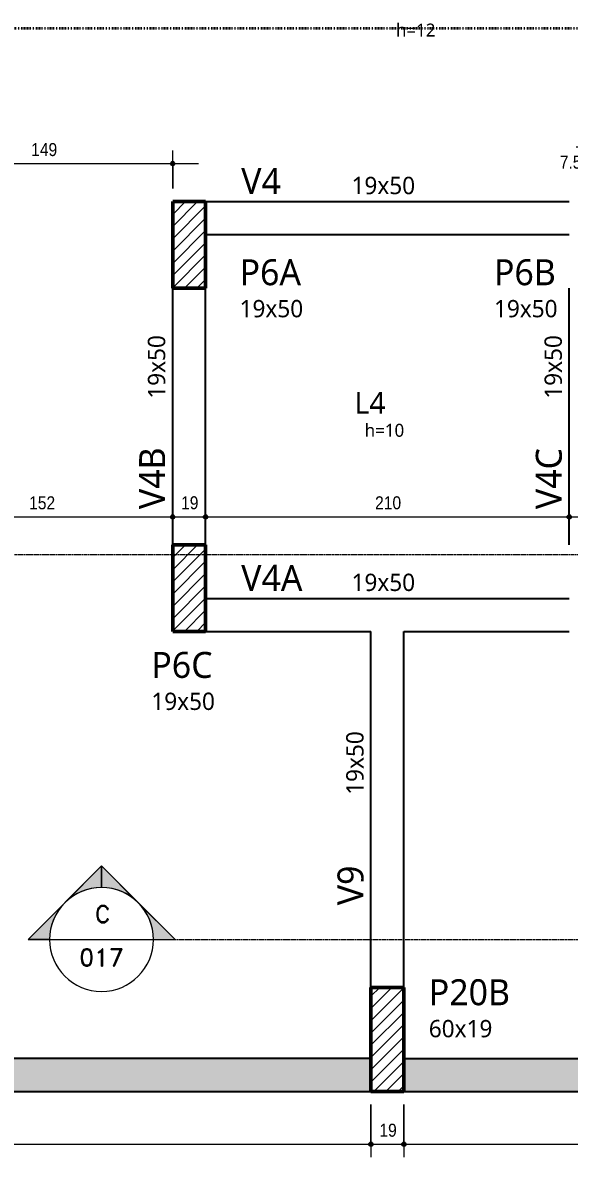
# Model space of a CAD drawing. Header units: centimetres. Extents: x -1095 to 23421, y -520 to 84300.
# Drawn here: x 2453 to 2769, y -428 to 227 of the extents above; entities that cross this region are included whole.
import ezdxf

# ---------------------------------------------------------------- set-up
doc = ezdxf.new("R2010")
doc.units = ezdxf.units.CM
doc.linetypes.add('Centro de 6 mm', pattern=[1.32, 0.6, -0.24, 0.24, -0.24])
doc.linetypes.add('Dash dot', pattern=[1.5875, 0.635, -0.47625, 0, -0.47625])
for name, color, linetype, lineweight in [('A-ANNO-DIMS', 7, 'Continuous', 9), ('A-ANNO-DIMS-50', 7, 'Continuous', 9), ('A-FLOR-IDEN', 7, 'Continuous', 9), ('G-ANNO-SYMB', 7, 'Continuous', 9), ('S-BEAM', 7, 'Continuous', 9), ('S-BEAM-IDEN', 7, 'Continuous', 9), ('S-COLS', 7, 'Continuous', 9), ('S-COLS-IDEN', 7, 'Continuous', 9), ('S-GRID', 7, 'Continuous', 9)]:
    doc.layers.add(name, color=color, linetype=linetype, lineweight=lineweight)
doc.styles.add('Fira Sans_1', font='', dxfattribs={"width": 0.9, "height": 7.5})
doc.styles.add('Gadugi', font='gadugi.ttf', dxfattribs={"height": 15})
doc.styles.add('Gadugi_1', font='gadugi.ttf', dxfattribs={"height": 10})
doc.styles.add('Gadugi_2', font='gadugi.ttf', dxfattribs={"height": 7.5})
doc.styles.add('Gadugi_3', font='gadugi.ttf', dxfattribs={"height": 12.5})
doc.styles.add('RomanD', font='romand__.ttf', dxfattribs={"height": 10})
doc.styles.get('Fira Sans_1').set_extended_font_data('Fira Sans')
doc.dimstyles.new('PED_R80_1_5mm_ACIMA_As_ESQ__R00', dxfattribs={"dimscale": 30.48, "dimtxt": 10.229846, "dimasz": 0.328084, "dimexe": 0.246063, "dimexo": 0.246063, "dimgap": 0.049213, "dimtad": 1, "dimdec": 1, "dimrnd": 0.5, "dimdsep": 46, "dimtxsty": 'Fira Sans_1', "dimblk1": 'DOTSMALL', "dimblk2": 'DOTSMALL', "dimsah": 1, "dimcen": 0.09, "dimdle": 0.492126, "dimazin": 0, "dimtfac": 1, "dimtdec": 4, "dimtix": 1, "dimtmove": 0, "dimatfit": 3, "dimfxl": 1, "dimtvp": 1, "dimtolj": 1, "dimtzin": 0, "dimarcsym": 2})
doc.dimstyles.new('PED_R80_1_5mm_ACIMA_As_ESQ__R00_1', dxfattribs={"dimscale": 30.48, "dimtxt": 10.229846, "dimasz": 0.328084, "dimexe": 0.246063, "dimexo": 0.246063, "dimgap": 0.049213, "dimtad": 1, "dimdec": 1, "dimrnd": 0.5, "dimdsep": 46, "dimtxsty": 'Fira Sans_1', "dimblk1": 'DOTSMALL', "dimblk2": 'DOTSMALL', "dimsah": 1, "dimcen": 0.09, "dimdle": 0.492126, "dimazin": 0, "dimtfac": 1, "dimtdec": 4, "dimtix": 1, "dimtmove": 1, "dimatfit": 3, "dimfxl": 1, "dimtvp": 1, "dimtolj": 1, "dimtzin": 0, "dimarcsym": 2})
pattern_1 = [(45, (2663.54, 0), (-3.535534, 3.535534), [])]

# ---------------------------------------------------------------- blocks, each defined once
blk = doc.blocks.new('Corte - M_Cabeça do corte - Preenchida-2060824-PL600 - PRÉ-FORMA DA COBERTURA')
at = {"layer": 'G-ANNO-SYMB'}
h = blk.add_hatch(color=256, dxfattribs=at)
edge = h.paths.add_edge_path(flags=0)
edge.add_line((-0.6, 0.849), (-0.6, 0.6))
edge.add_arc((-0.6, 0), 0.6, 90, 135)
edge.add_line((-1.024, 0.424), (-0.6, 0.849))
h = blk.add_hatch(color=256, dxfattribs=at)
edge = h.paths.add_edge_path(flags=0)
edge.add_line((-0.6, 0.849), (-0.176, 0.424))
edge.add_arc((-0.6, 0), 0.6, 45, 90)
edge.add_line((-0.6, 0.6), (-0.6, 0.849))
h = blk.add_hatch(color=256, dxfattribs=at)
edge = h.paths.add_edge_path(flags=0)
edge.add_line((-1.449, 0), (-1.024, 0.424))
edge.add_arc((-0.6, 0), 0.6, 135, 180)
edge.add_line((-1.2, 0), (-1.449, 0))
h = blk.add_hatch(color=256, dxfattribs=at)
edge = h.paths.add_edge_path(flags=0)
edge.add_line((0.249, 0), (0, 0))
edge.add_arc((-0.6, 0), 0.6, 360, 405)
edge.add_line((-0.176, 0.424), (0.249, 0))
for p, q in [((-0.6, 0.849), (-1.449, 0)), ((-0.6, 0.849), (-1.024, 0.424)), ((-0.6, 0.849), (0.249, 0)), ((-0.6, 0.6), (-0.6, 0.849)), ((-0.6, 0.849), (-0.6, 0.6)), ((-0.176, 0.424), (-0.6, 0.849)), ((-1.024, 0.424), (-1.449, 0)), ((0.249, 0), (-0.176, 0.424)), ((-1.449, 0), (-1.2, 0)), ((0, 0), (0.249, 0)), ((-1.2, 0), (-1.449, 0)), ((0, 0), (0.249, 0))]:
    blk.add_line(p, q, dxfattribs=at)
for start, end in [(360, 180), (90, 135), (45, 90), (135, 180), (360, 45), (180, 360)]:
    blk.add_arc((-0.6, 0), 0.6, start, end, dxfattribs=at)
blk = doc.blocks.new('DIMBLOCK24-PL600 - PRÉ-FORMA DA COBERTURA')
at = {"layer": 'A-ANNO-DIMS-50', "true_color": 0x000032}
h = blk.add_hatch(color=178, dxfattribs=at)
edge = h.paths.add_edge_path(flags=0)
edge.add_arc((2171.54, -420.21), 1.25, 0, 360)
h = blk.add_hatch(color=178, dxfattribs=at)
edge = h.paths.add_edge_path(flags=0)
edge.add_arc((2654.04, -420.21), 1.25, 0, 360)
at = {"layer": 'A-ANNO-DIMS-50', "color": 178, "true_color": 0x000032}
for p, q in [((2171.54, -378.25), (2171.54, -427.71)), ((2171.54, -420.21), (2171.54, -378.25)), ((2654.04, -397.25), (2654.04, -427.71)), ((2654.04, -420.21), (2654.04, -397.25)), ((2171.54, -420.21), (2654.04, -420.21))]:
    blk.add_line(p, q, dxfattribs=at)
for centre in [(2171.54, -420.21), (2654.04, -420.21)]:
    blk.add_circle(centre, 1.25, dxfattribs=at)
at = {"layer": 'A-ANNO-DIMS-50', "color": 0, "insert": (2401.64, -408.32), "char_height": 7.5, "width": 26.755, "attachment_point": 1, "line_spacing_factor": 1.049215, "style": 'Fira Sans_1'}
blk.add_mtext('482.5', dxfattribs=at)
blk = doc.blocks.new('_DotSmall')
at = {"color": 0, "linetype": 'ByBlock', "const_width": 0.5}
blk.add_lwpolyline([(-0.0625, 0, 1), (0.0625, 0, 1)], format="xyb", close=True, dxfattribs=at)
blk = doc.blocks.new('DIMBLOCK25-PL600 - PRÉ-FORMA DA COBERTURA')
at = {"layer": 'A-ANNO-DIMS-50', "true_color": 0x000032}
h = blk.add_hatch(color=178, dxfattribs=at)
edge = h.paths.add_edge_path(flags=0)
edge.add_arc((2654.04, -420.21), 1.25, 0, 360)
h = blk.add_hatch(color=178, dxfattribs=at)
edge = h.paths.add_edge_path(flags=0)
edge.add_arc((2673.04, -420.21), 1.25, 0, 360)
at = {"layer": 'A-ANNO-DIMS-50', "color": 178, "true_color": 0x000032}
for p, q in [((2654.04, -397.25), (2654.04, -427.71)), ((2654.04, -420.21), (2654.04, -397.25)), ((2673.04, -397.25), (2673.04, -427.71)), ((2673.04, -420.21), (2673.04, -397.25)), ((2654.04, -420.21), (2673.04, -420.21))]:
    blk.add_line(p, q, dxfattribs=at)
for centre in [(2654.04, -420.21), (2673.04, -420.21)]:
    blk.add_circle(centre, 1.25, dxfattribs=at)
at = {"layer": 'A-ANNO-DIMS-50', "color": 0, "insert": (2658.88, -408.32), "char_height": 7.5, "width": 11.1741, "attachment_point": 1, "line_spacing_factor": 1.049215, "style": 'Fira Sans_1'}
blk.add_mtext('19', dxfattribs=at)
blk = doc.blocks.new('DIMBLOCK26-PL600 - PRÉ-FORMA DA COBERTURA')
at = {"layer": 'A-ANNO-DIMS-50', "true_color": 0x000032}
h = blk.add_hatch(color=178, dxfattribs=at)
edge = h.paths.add_edge_path(flags=0)
edge.add_arc((2673.04, -420.21), 1.25, 0, 360)
h = blk.add_hatch(color=178, dxfattribs=at)
edge = h.paths.add_edge_path(flags=0)
edge.add_arc((3155.54, -420.21), 1.25, 0, 360)
at = {"layer": 'A-ANNO-DIMS-50', "color": 178, "true_color": 0x000032}
for p, q in [((3155.54, -378.25), (3155.54, -427.71)), ((3155.54, -420.21), (3155.54, -378.25)), ((2673.04, -397.25), (2673.04, -427.71)), ((2673.04, -420.21), (2673.04, -397.25)), ((2673.04, -420.21), (3155.54, -420.21))]:
    blk.add_line(p, q, dxfattribs=at)
for centre in [(2673.04, -420.21), (3155.54, -420.21)]:
    blk.add_circle(centre, 1.25, dxfattribs=at)
at = {"layer": 'A-ANNO-DIMS-50', "color": 0, "insert": (2903.14, -408.32), "char_height": 7.5, "width": 26.755, "attachment_point": 1, "line_spacing_factor": 1.049215, "style": 'Fira Sans_1'}
blk.add_mtext('482.5', dxfattribs=at)
blk = doc.blocks.new('DIMBLOCK41-PL600 - PRÉ-FORMA DA COBERTURA')
at = {"layer": 'A-ANNO-DIMS-50', "true_color": 0x000032}
h = blk.add_hatch(color=178, dxfattribs=at)
edge = h.paths.add_edge_path(flags=0)
edge.add_arc((2387.54, -58.17), 1.25, 0, 360)
h = blk.add_hatch(color=178, dxfattribs=at)
edge = h.paths.add_edge_path(flags=0)
edge.add_arc((2539.54, -58.17), 1.25, 0, 360)
at = {"layer": 'A-ANNO-DIMS-50', "color": 178, "true_color": 0x000032}
for p, q in [((2387.54, -63.9), (2387.54, -50.67)), ((2539.54, -63.9), (2539.54, -50.67)), ((2387.54, -58.17), (2539.54, -58.17)), ((2387.54, -58.17), (2387.54, -63.9)), ((2539.54, -58.17), (2539.54, -63.9))]:
    blk.add_line(p, q, dxfattribs=at)
for centre in [(2387.54, -58.17), (2539.54, -58.17)]:
    blk.add_circle(centre, 1.25, dxfattribs=at)
at = {"layer": 'A-ANNO-DIMS-50', "color": 0, "insert": (2456.65, -46.28), "char_height": 7.5, "width": 16.5251, "attachment_point": 1, "line_spacing_factor": 1.049215, "style": 'Fira Sans_1'}
blk.add_mtext('152', dxfattribs=at)
blk = doc.blocks.new('DIMBLOCK42-PL600 - PRÉ-FORMA DA COBERTURA')
at = {"layer": 'A-ANNO-DIMS-50', "true_color": 0x000032}
h = blk.add_hatch(color=178, dxfattribs=at)
edge = h.paths.add_edge_path(flags=0)
edge.add_arc((2539.54, -58.17), 1.25, 0, 360)
h = blk.add_hatch(color=178, dxfattribs=at)
edge = h.paths.add_edge_path(flags=0)
edge.add_arc((2558.54, -58.17), 1.25, 0, 360)
at = {"layer": 'A-ANNO-DIMS-50', "color": 178, "true_color": 0x000032}
for p, q in [((2539.54, -63.9), (2539.54, -50.67)), ((2558.54, -63.9), (2558.54, -50.67)), ((2539.54, -58.17), (2558.54, -58.17)), ((2539.54, -58.17), (2539.54, -63.9)), ((2558.54, -58.17), (2558.54, -63.9))]:
    blk.add_line(p, q, dxfattribs=at)
for centre in [(2539.54, -58.17), (2558.54, -58.17)]:
    blk.add_circle(centre, 1.25, dxfattribs=at)
at = {"layer": 'A-ANNO-DIMS-50', "color": 0, "insert": (2544.38, -46.28), "char_height": 7.5, "width": 11.1741, "attachment_point": 1, "line_spacing_factor": 1.049215, "style": 'Fira Sans_1'}
blk.add_mtext('19', dxfattribs=at)
blk = doc.blocks.new('DIMBLOCK43-PL600 - PRÉ-FORMA DA COBERTURA')
at = {"layer": 'A-ANNO-DIMS-50', "true_color": 0x000032}
h = blk.add_hatch(color=178, dxfattribs=at)
edge = h.paths.add_edge_path(flags=0)
edge.add_arc((2558.54, -58.17), 1.25, 0, 360)
h = blk.add_hatch(color=178, dxfattribs=at)
edge = h.paths.add_edge_path(flags=0)
edge.add_arc((2768.54, -58.17), 1.25, 0, 360)
at = {"layer": 'A-ANNO-DIMS-50', "color": 178, "true_color": 0x000032}
for p, q in [((2558.54, -63.9), (2558.54, -50.67)), ((2768.54, -63.9), (2768.54, -50.67)), ((2558.54, -58.17), (2768.54, -58.17)), ((2558.54, -58.17), (2558.54, -63.9)), ((2768.54, -58.17), (2768.54, -63.9))]:
    blk.add_line(p, q, dxfattribs=at)
for centre in [(2558.54, -58.17), (2768.54, -58.17)]:
    blk.add_circle(centre, 1.25, dxfattribs=at)
at = {"layer": 'A-ANNO-DIMS-50', "color": 0, "insert": (2656.39, -46.28), "char_height": 7.5, "width": 17.1547, "attachment_point": 1, "line_spacing_factor": 1.049215, "style": 'Fira Sans_1'}
blk.add_mtext('210', dxfattribs=at)
blk = doc.blocks.new('DIMBLOCK44-PL600 - PRÉ-FORMA DA COBERTURA')
at = {"layer": 'A-ANNO-DIMS-50', "true_color": 0x000032}
h = blk.add_hatch(color=178, dxfattribs=at)
edge = h.paths.add_edge_path(flags=0)
edge.add_arc((2768.54, -58.17), 1.25, 0, 360)
h = blk.add_hatch(color=178, dxfattribs=at)
edge = h.paths.add_edge_path(flags=0)
edge.add_arc((2787.54, -58.17), 1.25, 0, 360)
at = {"layer": 'A-ANNO-DIMS-50', "color": 178, "true_color": 0x000032}
for p, q in [((2768.54, -63.9), (2768.54, -50.67)), ((2787.54, -63.9), (2787.54, -50.67)), ((2768.54, -58.17), (2787.54, -58.17)), ((2768.54, -58.17), (2768.54, -63.9)), ((2787.54, -58.17), (2787.54, -63.9))]:
    blk.add_line(p, q, dxfattribs=at)
for centre in [(2768.54, -58.17), (2787.54, -58.17)]:
    blk.add_circle(centre, 1.25, dxfattribs=at)
at = {"layer": 'A-ANNO-DIMS-50', "color": 0, "insert": (2773.38, -46.28), "char_height": 7.5, "width": 11.1741, "attachment_point": 1, "line_spacing_factor": 1.049215, "style": 'Fira Sans_1'}
blk.add_mtext('19', dxfattribs=at)
blk = doc.blocks.new('DIMBLOCK80-PL600 - PRÉ-FORMA DA COBERTURA')
at = {"layer": 'A-ANNO-DIMS-50', "true_color": 0x000032}
h = blk.add_hatch(color=178, dxfattribs=at)
edge = h.paths.add_edge_path(flags=0)
edge.add_arc((2390.54, 145.67), 1.25, 0, 360)
h = blk.add_hatch(color=178, dxfattribs=at)
edge = h.paths.add_edge_path(flags=0)
edge.add_arc((2539.54, 145.67), 1.25, 0, 360)
at = {"layer": 'A-ANNO-DIMS-50', "color": 178, "true_color": 0x000032}
for p, q in [((2390.54, 173.78), (2390.54, 138.17)), ((2390.54, 145.67), (2390.54, 173.78)), ((2539.54, 131.25), (2539.54, 153.17)), ((2390.54, 145.67), (2554.54, 145.67)), ((2539.54, 145.67), (2539.54, 131.25))]:
    blk.add_line(p, q, dxfattribs=at)
for centre in [(2390.54, 145.67), (2539.54, 145.67)]:
    blk.add_circle(centre, 1.25, dxfattribs=at)
at = {"layer": 'A-ANNO-DIMS-50', "color": 0, "insert": (2457.83, 157.55), "char_height": 7.5, "width": 17.312, "attachment_point": 1, "line_spacing_factor": 1.049215, "style": 'Fira Sans_1'}
blk.add_mtext('149', dxfattribs=at)
blk = doc.blocks.new('DIMBLOCK94-PL600 - PRÉ-FORMA DA COBERTURA')
at = {"layer": 'A-ANNO-DIMS-50', "true_color": 0x000032}
h = blk.add_hatch(color=178, dxfattribs=at)
edge = h.paths.add_edge_path(flags=0)
edge.add_arc((2787.54, 155.35), 1.25, 0, 360)
h = blk.add_hatch(color=178, dxfattribs=at)
edge = h.paths.add_edge_path(flags=0)
edge.add_arc((2795.02, 155.35), 1.25, 0, 360)
at = {"layer": 'A-ANNO-DIMS-50', "color": 178, "true_color": 0x000032}
for p, q in [((2787.54, 81.25), (2787.54, 162.85)), ((2795.02, 112.01), (2795.02, 162.85)), ((2772.54, 155.35), (2795.02, 155.35)), ((2787.54, 155.35), (2787.54, 81.25)), ((2795.02, 155.35), (2795.02, 112.01))]:
    blk.add_line(p, q, dxfattribs=at)
for centre in [(2787.54, 155.35), (2795.02, 155.35)]:
    blk.add_circle(centre, 1.25, dxfattribs=at)
blk.add_ellipse((2774.58, 155.35), major_axis=(16.7, 0), ratio=0.53345, start_param=4.712389, end_param=6.283185, dxfattribs=at)
at = {"layer": 'A-ANNO-DIMS-50', "color": 0, "insert": (2763.03, 150.27), "char_height": 7.5, "width": 13.8496, "attachment_point": 1, "line_spacing_factor": 1.049215, "style": 'Fira Sans_1'}
blk.add_mtext('7.5', dxfattribs=at)

msp = doc.modelspace()

# ---------------------------------------------------------------- hatches: boundary and pattern name
at = {"layer": 'S-BEAM', "true_color": 0xffffcc}
for points in [[(2654.04, -389.75), (2654.04, -370.75), (1862.04, -370.75), (1862.04, -389.75), (2570.5, -389.75)], [(3684.04, -389.75), (3684.04, -370.75), (2673.04, -370.75), (2673.04, -389.75), (3112.47, -389.75)]]:
    msp.add_hatch(color=7, dxfattribs=at).paths.add_polyline_path(points, flags=0)
at = {"layer": 'S-COLS', "lineweight": 18, "true_color": 0x808080}
h = msp.add_hatch(dxfattribs=at)
h.set_pattern_fill('FP_1', color=8, style=0, pattern_type=2)
h.set_pattern_definition(pattern_1)
h.paths.add_polyline_path([(2558.54, 73.75), (2558.54, 123.75), (2539.54, 123.75), (2539.54, 73.75)], flags=0)
h = msp.add_hatch(dxfattribs=at)
h.set_pattern_fill('FP_1', color=8, style=0, pattern_type=2)
h.set_pattern_definition(pattern_1)
h.paths.add_polyline_path([(2558.54, -124.25), (2558.54, -74.25), (2539.54, -74.25), (2539.54, -124.25)], flags=0)
h = msp.add_hatch(dxfattribs=at)
h.set_pattern_fill('FP_1', color=8, style=0, pattern_type=2)
h.set_pattern_definition(pattern_1)
h.paths.add_polyline_path([(2673.04, -389.75), (2673.04, -329.75), (2654.04, -329.75), (2654.04, -389.75)], flags=0)

# ---------------------------------------------------------------- linework, layer by layer
at = {"layer": 'G-ANNO-SYMB', "linetype": 'Centro de 6 mm'}
for p, q in [((1458.56, -79.8), (3862.48, -79.8)), ((2528.49, -302.02), (2790.74, -302.02))]:
    msp.add_line(p, q, dxfattribs=at)
at = {"layer": 'G-ANNO-SYMB'}
msp.add_line((2468.49, -302.02), (2528.49, -302.02), dxfattribs=at)
at = {"layer": 'S-BEAM', "lineweight": 25}
for p, q in [((2558.54, 123.75), (2768.54, 123.75)), ((2558.54, 104.75), (2768.54, 104.75)), ((2539.54, -74.25), (2539.54, 73.75)), ((2558.54, -74.25), (2558.54, 73.75)), ((2768.54, -74.25), (2768.54, 73.75)), ((2558.54, -105.25), (2768.54, -105.25)), ((2558.54, -124.25), (2654.04, -124.25)), ((2654.04, -329.75), (2654.04, -124.25)), ((2673.04, -329.75), (2673.04, -124.25)), ((2673.04, -124.25), (2768.54, -124.25)), ((2654.04, -370.75), (2171.54, -370.75)), ((2673.04, -370.75), (3155.54, -370.75)), ((1862.04, -389.75), (2654.04, -389.75)), ((2673.04, -389.75), (3684.04, -389.75))]:
    msp.add_line(p, q, dxfattribs=at)
at = {"layer": 'S-COLS', "lineweight": 50}
for p, q in [((2539.54, 73.75), (2539.54, 123.75)), ((2539.54, 123.75), (2558.54, 123.75)), ((2558.54, 123.75), (2558.54, 73.75)), ((2558.54, 73.75), (2539.54, 73.75)), ((2539.54, -124.25), (2539.54, -74.25)), ((2539.54, -74.25), (2558.54, -74.25)), ((2558.54, -74.25), (2558.54, -124.25)), ((2558.54, -124.25), (2539.54, -124.25)), ((2654.04, -329.75), (2673.04, -329.75)), ((2654.04, -389.75), (2654.04, -329.75)), ((2673.04, -329.75), (2673.04, -389.75)), ((2673.04, -389.75), (2654.04, -389.75))]:
    msp.add_line(p, q, dxfattribs=at)
at = {"layer": 'S-GRID', "color": 114, "linetype": 'Dash dot', "lineweight": 35, "true_color": 0x00b050}
msp.add_line((3900.52, 223.75), (1408.78, 223.75), dxfattribs=at)

# ---------------------------------------------------------------- block references
at = {"layer": 'G-ANNO-SYMB', "xscale": 49.99999999999998, "yscale": 49.99999999999998, "zscale": 49.99999999999998}
msp.add_blockref('Corte - M_Cabeça do corte - Preenchida-2060824-PL600 - PRÉ-FORMA DA COBERTURA', (2528.49, -302.02), dxfattribs=at)

# ---------------------------------------------------------------- texts
at = {"layer": 'A-FLOR-IDEN', "attachment_point": 1}
for s, insert, char_height, width, style in [('h=12', (2668.46, 226.53), 7.5, 29.6624, 'Gadugi_2'), ('L4', (2644.52, 13.84), 12.5, 21.6456, 'Gadugi_3'), ('h=10', (2650.41, -4.45), 7.5, 29.6624, 'Gadugi_2')]:
    msp.add_mtext(s, dxfattribs=dict(at, insert=insert, char_height=char_height, width=width, style=style))
at = {"layer": 'G-ANNO-SYMB', "char_height": 10, "attachment_point": 1, "style": 'RomanD'}
for s, insert, width in [('C', (2494.6, -282.4), 12.0253), ('017', (2485.67, -307.34), 33.6709)]:
    msp.add_mtext(s, dxfattribs=dict(at, insert=insert, width=width))
at = {"layer": 'S-BEAM-IDEN', "attachment_point": 1}
for s, insert, char_height, width, style in [('V4', (2579.1, 143.1), 15, 30.0633, 'Gadugi'), ('19x50', (2642.81, 138.07), 10, 44.8945, 'Gadugi_1'), ('V4A', (2579.1, -85.9), 15, 46.4979, 'Gadugi'), ('19x50', (2642.81, -90.93), 10, 44.8945, 'Gadugi_1')]:
    msp.add_mtext(s, dxfattribs=dict(at, insert=insert, char_height=char_height, width=width, style=style))
at = {"layer": 'S-BEAM-IDEN', "attachment_point": 1, "rotation": 90}
for s, insert, char_height, width, style in [('19x50', (2525.22, 10.02), 10, 44.8945, 'Gadugi_1'), ('19x50', (2754.22, 10.02), 10, 44.8945, 'Gadugi_1'), ('V4B', (2520.19, -53.69), 15, 44.8945, 'Gadugi'), ('V4C', (2749.19, -53.69), 15, 46.097, 'Gadugi'), ('19x50', (2639.72, -218.55), 10, 44.8945, 'Gadugi_1'), ('V9', (2634.69, -282.25), 15, 30.0633, 'Gadugi')]:
    msp.add_mtext(s, dxfattribs=dict(at, insert=insert, char_height=char_height, width=width, style=style))
at = {"layer": 'S-COLS-IDEN', "attachment_point": 1}
for s, insert, char_height, width, style in [('P6A', (2578.18, 90.51), 15, 44.8945, 'Gadugi'), ('P6B', (2725.05, 90.51), 15, 43.2911, 'Gadugi'), ('19x50', (2578.18, 67.02), 10, 44.8945, 'Gadugi_1'), ('19x50', (2725.05, 67.02), 10, 44.8945, 'Gadugi_1'), ('P6C', (2527.23, -136.08), 15, 44.4937, 'Gadugi'), ('19x50', (2527.23, -159.57), 10, 44.8945, 'Gadugi_1'), ('P20B', (2687.42, -324.96), 15, 57.3207, 'Gadugi'), ('60x19', (2687.42, -348.45), 10, 44.8945, 'Gadugi_1')]:
    msp.add_mtext(s, dxfattribs=dict(at, insert=insert, char_height=char_height, width=width, style=style))

# ---------------------------------------------------------------- dimensions: what is measured, and where the dimension line sits
at = {"layer": 'A-ANNO-DIMS', "color": 178, "true_color": 0x000032}
for base, p1, p2, override, picture, middle in [((2539.54, 145.67), (2390.54, 181.28), (2539.54, 123.75), {"dimpost": '<>', "dimfxl": 159.717074}, 'DIMBLOCK80-PL600 - PRÉ-FORMA DA COBERTURA', (2465.04, 151.04)), ((2539.54, -58.17), (2387.54, -56.4), (2539.54, -56.4), {"dimpost": '<>', "dimfxl": 152}, 'DIMBLOCK41-PL600 - PRÉ-FORMA DA COBERTURA', (2463.54, -52.85)), ((2558.54, -58.17), (2539.54, -56.4), (2558.54, -56.4), {"dimpost": '<>', "dimfxl": 19}, 'DIMBLOCK42-PL600 - PRÉ-FORMA DA COBERTURA', (2549.04, -52.8)), ((2768.54, -58.17), (2558.54, -56.4), (2768.54, -56.4), {"dimpost": '<>', "dimfxl": 210}, 'DIMBLOCK43-PL600 - PRÉ-FORMA DA COBERTURA', (2663.54, -52.85)), ((2787.54, -58.17), (2768.54, -56.4), (2787.54, -56.4), {"dimpost": '<>', "dimfxl": 19}, 'DIMBLOCK44-PL600 - PRÉ-FORMA DA COBERTURA', (2778.04, -52.8)), ((2654.04, -420.21), (2171.54, -370.75), (2654.04, -389.75), {"dimpost": '<>', "dimfxl": 482.874337}, 'DIMBLOCK24-PL600 - PRÉ-FORMA DA COBERTURA', (2412.79, -414.89)), ((3155.54, -420.21), (2673.04, -389.75), (3155.54, -370.75), {"dimpost": '<>', "dimfxl": 482.873516}, 'DIMBLOCK26-PL600 - PRÉ-FORMA DA COBERTURA', (2914.29, -414.89)), ((2673.04, -420.21), (2654.04, -389.75), (2673.04, -389.75), {"dimpost": '<>', "dimfxl": 19}, 'DIMBLOCK25-PL600 - PRÉ-FORMA DA COBERTURA', (2663.54, -414.84))]:
    dim = msp.add_linear_dim(base=base, p1=p1, p2=p2, dimstyle='PED_R80_1_5mm_ACIMA_As_ESQ__R00', override=override, dxfattribs=at)
    dim.commit()
    dim.dimension.update_dxf_attribs({"geometry": picture, "text_midpoint": middle})
dim = msp.add_linear_dim(base=(2795.02, 155.35), p1=(2787.54, 73.75), p2=(2795.02, 104.51), dimstyle='PED_R80_1_5mm_ACIMA_As_ESQ__R00_1', override={"dimpost": '<>', "dimfxl": 31.660058}, dxfattribs=at)
dim.commit()
dim.dimension.update_dxf_attribs({"geometry": 'DIMBLOCK94-PL600 - PRÉ-FORMA DA COBERTURA', "text_midpoint": (2769.96, 145.27), "dimtype": 160})

doc.saveas('drawing.dxf')
